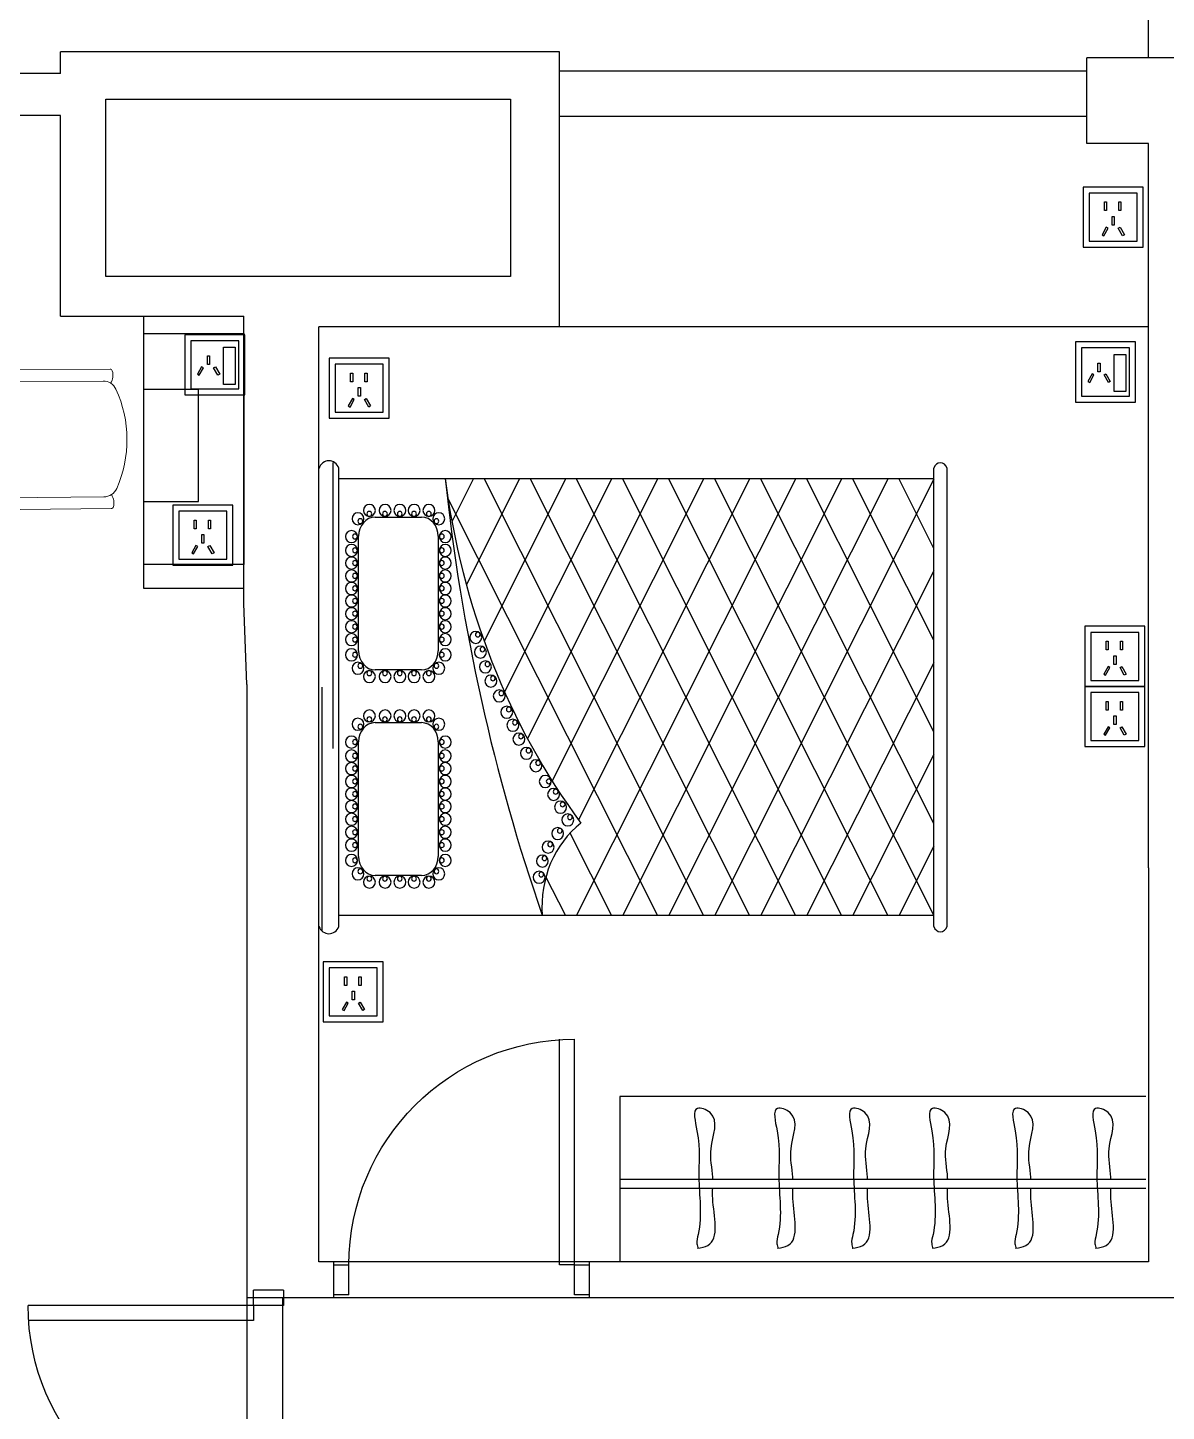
# Model space of a CAD drawing. Header units: millimetres. Extents: x -1666 to 220555, y -7114 to 28673.
# Drawn here: x 97055 to 100843, y 2548 to 7151 of the extents above; entities that cross this region are included whole.
import ezdxf

# ---------------------------------------------------------------- set-up
doc = ezdxf.new("R2010")
doc.units = ezdxf.units.MM
doc.header["$LTSCALE"] = 80
for name, color, linetype in [('DOOR', 1, 'Continuous'), ('家具', 7, 'Continuous'), ('家具布置', 9, 'Continuous'), ('造型', 7, 'Continuous')]:
    doc.layers.add(name, color=color, linetype=linetype)

# ---------------------------------------------------------------- blocks, each defined once
blk = doc.blocks.new('A$C641530A2')
at = {"color": 4}
for centre, radius in [((378.8, 828.1), 19.9), ((388, 835), 7.95), ((288.3, 762.7), 19.9), ((333.5, 794.4), 19.9), ((342.7, 801.3), 7.95), ((421.2, 804), 19.9), ((430.4, 810.9), 7.95), ((463.6, 780.9), 19.9), ((472.7, 787.8), 7.95), ((188.1, 732.8), 19.9), ((197.2, 739.7), 7.95), ((242, 743.4), 19.9), ((251.2, 750.3), 7.95), ((297.4, 769.5), 7.95), ((506.6, 753.2), 19.9), ((506.9, 764.6), 7.95), ((558.9, 722.2), 19.9), ((568.1, 729.1), 7.95), ((600.3, 690.5), 19.9), ((609.5, 697.3), 7.95), ((647.5, 665.5), 19.9), ((656.7, 672.3), 7.95), ((693.8, 645.3), 19.9), ((702.9, 652.1), 7.95), ((737.1, 625), 19.9), ((746.3, 631.9), 7.95), ((791.1, 600), 19.9), ((800.2, 606.9), 7.95), ((840.6, 572.1), 19.9), ((849.7, 579), 7.95), ((887.8, 553.8), 19.9), ((896.9, 560.7), 7.95), ((936.9, 537.2), 19.9), ((946.1, 544), 7.95), ((986, 521.8), 19.9), ((995.2, 528.6), 7.95), ((199.4, 398.9), 19.9), ((244.2, 420.4), 19.9), ((244.5, 409), 7.95), ((294.8, 420.4), 19.9), ((295.1, 409), 7.95), ((337.6, 420.4), 19.9), ((337.9, 409), 7.95), ((381, 420.4), 19.9), ((381.4, 409), 7.95), ((423.3, 420.4), 19.9), ((423.6, 409), 7.95), ((464.9, 420.4), 19.9), ((465.2, 409), 7.95), ((506.6, 420.4), 19.9), ((506.9, 409), 7.95), ((549.4, 420.4), 19.9), ((549.7, 409), 7.95), ((591.7, 420.4), 19.9), ((592, 409), 7.95), ((637.5, 420.4), 19.9), ((637.8, 409), 7.95), ((697.1, 398.9), 19.9), ((883.1, 398.9), 19.9), ((927.9, 420.4), 19.9), ((928.2, 409), 7.95), ((978.5, 420.4), 19.9), ((978.8, 409), 7.95), ((1021.3, 420.4), 19.9), ((1021.6, 409), 7.95), ((1064.7, 420.4), 19.9), ((1065.1, 409), 7.95), ((1107, 420.4), 19.9), ((1107.3, 409), 7.95), ((1148.6, 420.4), 19.9), ((1149, 409), 7.95), ((1190.3, 420.4), 19.9), ((1190.6, 409), 7.95), ((1233.1, 420.4), 19.9), ((1233.5, 409), 7.95), ((1275.4, 420.4), 19.9), ((1275.7, 409), 7.95), ((1321.2, 420.4), 19.9), ((1321.5, 409), 7.95), ((1380.8, 398.9), 19.9), ((171.8, 366), 19.9), ((183.2, 365.7), 7.95), ((207.7, 391), 7.95), ((688.8, 391), 7.95), ((724.7, 366), 19.9), ((713.3, 365.7), 7.95), ((855.5, 366), 19.9), ((866.9, 365.7), 7.95), ((891.4, 391), 7.95), ((1372.5, 391), 7.95), ((1408.4, 366), 19.9), ((1397, 365.7), 7.95), ((171.8, 316.8), 19.9), ((183.2, 316.4), 7.95), ((724.7, 316.8), 19.9), ((713.3, 316.4), 7.95), ((855.5, 316.8), 19.9), ((866.9, 316.4), 7.95), ((1408.4, 316.8), 19.9), ((1397, 316.4), 7.95), ((171.8, 269.3), 19.9), ((183.2, 269), 7.95), ((724.7, 269.3), 19.9), ((713.3, 269), 7.95), ((855.5, 269.3), 19.9), ((866.9, 269), 7.95), ((1408.4, 269.3), 19.9), ((1397, 269), 7.95), ((171.8, 220.1), 19.9), ((724.7, 220.1), 19.9), ((855.5, 220.1), 19.9), ((1408.4, 220.1), 19.9), ((171.8, 168.1), 19.9), ((183.2, 219.7), 7.95), ((724.7, 168.1), 19.9), ((713.3, 219.7), 7.95), ((855.5, 168.1), 19.9), ((866.9, 219.7), 7.95), ((1408.4, 168.1), 19.9), ((1397, 219.7), 7.95), ((183.2, 167.8), 7.95), ((199.4, 130), 19.9), ((207.7, 137.8), 7.95), ((697.1, 130), 19.9), ((688.8, 137.8), 7.95), ((713.3, 167.8), 7.95), ((866.9, 167.8), 7.95), ((883.1, 130), 19.9), ((891.4, 137.8), 7.95), ((1380.8, 130), 19.9), ((1372.5, 137.8), 7.95), ((1397, 167.8), 7.95), ((244.2, 108.4), 19.9), ((244.5, 119.9), 7.95), ((294.8, 108.4), 19.9), ((295.1, 119.9), 7.95), ((337.6, 108.4), 19.9), ((337.9, 119.9), 7.95), ((381, 108.4), 19.9), ((381.4, 119.9), 7.95), ((423.3, 108.4), 19.9), ((423.6, 119.9), 7.95), ((464.9, 108.4), 19.9), ((465.2, 119.9), 7.95), ((506.6, 108.4), 19.9), ((506.9, 119.9), 7.95), ((549.4, 108.4), 19.9), ((549.7, 119.9), 7.95), ((591.7, 108.4), 19.9), ((592, 119.9), 7.95), ((637.5, 108.4), 19.9), ((637.8, 119.9), 7.95), ((927.9, 108.4), 19.9), ((928.2, 119.9), 7.95), ((978.5, 108.4), 19.9), ((978.8, 119.9), 7.95), ((1021.3, 108.4), 19.9), ((1021.6, 119.9), 7.95), ((1064.7, 108.4), 19.9), ((1065.1, 119.9), 7.95), ((1107, 108.4), 19.9), ((1107.3, 119.9), 7.95), ((1148.6, 108.4), 19.9), ((1149, 119.9), 7.95), ((1190.3, 108.4), 19.9), ((1190.6, 119.9), 7.95), ((1233.1, 108.4), 19.9), ((1233.5, 119.9), 7.95), ((1275.4, 108.4), 19.9), ((1275.7, 119.9), 7.95), ((1321.2, 108.4), 19.9), ((1321.5, 119.9), 7.95)]:
    blk.add_circle(centre, radius, dxfattribs=at)
at = {"layer": '家具', "color": 4}
for p, q in [((24.1, 2090), (1549.3, 2090)), ((24.1, 2045.8), (1549.3, 2045.8)), ((1511.8, 2045.8), (59.4, 1316.2)), ((1206.8, 2045.8), (59.4, 1469.4)), ((901.7, 2045.8), (59.4, 1622.6)), ((596.7, 2045.8), (59.4, 1775.9)), ((291.7, 2045.8), (59.4, 1929.1)), ((61.6, 66.3), (61.6, 2045.8)), ((61.6, 2045.8), (1514, 1316.2)), ((366.6, 2045.8), (1514, 1469.4)), ((671.7, 2045.8), (1514, 1622.6)), ((976.7, 2045.8), (1514, 1775.9)), ((1281.7, 2045.8), (1514, 1929.1)), ((1514, 66.3), (1514, 2045.8)), ((1511.8, 1892.5), (59.4, 1163)), ((61.6, 1892.5), (1514, 1163)), ((1511.8, 1739.3), (59.4, 1009.7)), ((61.6, 1739.3), (1514, 1009.7)), ((1511.8, 1586.1), (59.4, 856.5)), ((61.6, 1586.1), (1514, 856.5)), ((61.6, 1432.9), (1514, 703.3)), ((1511.8, 1432.9), (379, 863.8)), ((61.6, 1279.6), (1514, 550.1)), ((1511.8, 1279.6), (508.7, 775.7)), ((61.6, 1126.4), (1449.4, 429.3)), ((1511.8, 1126.4), (650.1, 693.5)), ((61.6, 973.2), (335.2, 835.7)), ((1511.8, 973.2), (804.5, 617.9)), ((61.6, 820), (189.9, 755.5)), ((1511.8, 820), (973.9, 549.7)), ((1514, 667.8), (1161.1, 490.6)), ((1514, 514.6), (1370.7, 442.6)), ((638.9, 397.1), (257.6, 397.1)), ((1322.6, 397.1), (941.3, 397.1)), ((194, 341.8), (194, 187)), ((702.4, 187), (702.4, 341.8)), ((877.8, 341.8), (877.8, 187)), ((1386.1, 187), (1386.1, 341.8)), ((257.6, 131.7), (638.9, 131.7)), ((941.3, 131.7), (1322.6, 131.7)), ((24.1, 66.3), (1549.3, 66.3)), ((615.8, 47.9), (1568.1, 47.9)), ((9, 10.5), (820.9, 10.5)), ((24.1, 0), (1549.3, 0))]:
    blk.add_line(p, q, dxfattribs=at)
at = {"layer": '家具', "color": 4, "extrusion": (0, 0, -1)}
for centre, major_axis, start_param, end_param in [((34.1, 2067.9), (27.3, 0), 1.945669, 4.337516), ((1539.3, 2067.9), (27.3, 0), -1.195924, 1.195924), ((89.6, 1032.8), (-334.1, 0), 3.728039, 4.796284), ((1845.2, 2382.8), (-2279.9, 0), -1.425017, -0.865886), ((2214.6, 5439.5), (-5811.2, 0), -1.449949, -1.191271), ((257.6, 341.8), (63.5, 0), 3.141593, 4.712389), ((638.9, 341.8), (63.5, 0), -1.570796, 0), ((941.3, 341.8), (63.5, 0), 3.141593, 4.712389), ((1322.6, 341.8), (63.5, 0), -1.570796, 0), ((257.6, 187), (-63.5, 0), 4.712389, 6.283185), ((638.9, 187), (-63.5, 0), 3.141593, 4.712389), ((941.3, 187), (-63.5, 0), 4.712389, 6.283185), ((1322.6, 187), (-63.5, 0), 3.141593, 4.712389), ((42.2, 33.2), (-42.2, 0), -1.128282, 1.128282), ((1531.2, 33.2), (42.2, 0), -1.128282, 1.128282)]:
    blk.add_ellipse(centre, major_axis=major_axis, ratio=0.870069, start_param=start_param, end_param=end_param, dxfattribs=at)
blk = doc.blocks.new('A$C12720CCA')
at = {"color": 6}
for p, q in [((0, 550), (1750, 550)), ((1750, 550), (1750, 0)), ((1750, 275), (0, 275)), ((1750, 245), (0, 245))]:
    blk.add_line(p, q, dxfattribs=at)
for points, knots in [([(116.4, 275), (116.5, 277), (117.7, 309.5), (136.8, 380.7), (84.7, 486.4), (190.7, 526.4), (154.3, 390.2), (171.6, 277.7), (149, 143.5), (172.5, 64.6), (167.1, 49.1), (165.3, 43.7)], [256.949798, 256.949798, 256.949798, 256.949798, 263.372126, 359.428036, 478.655159, 522.640662, 597.66786, 752.004169, 941.88133, 973.527729, 990.309099, 990.309099, 990.309099, 990.309099]), ([(382.8, 275), (382.8, 277), (384, 309.5), (403.1, 380.7), (351, 486.4), (457, 526.4), (420.6, 390.2), (437.9, 277.7), (415.3, 143.5), (438.8, 64.6), (433.5, 49.1), (431.6, 43.7)], [256.949798, 256.949798, 256.949798, 256.949798, 263.372126, 359.428036, 478.655159, 522.640662, 597.66786, 752.004169, 941.88133, 973.527729, 990.309099, 990.309099, 990.309099, 990.309099]), ([(659.6, 275), (659.7, 277), (660.9, 309.5), (680, 380.7), (627.9, 486.4), (733.8, 526.4), (697.5, 390.2), (714.8, 277.7), (692.2, 143.5), (715.6, 64.6), (710.3, 49.1), (708.5, 43.7)], [256.949798, 256.949798, 256.949798, 256.949798, 263.372126, 359.428036, 478.655159, 522.640662, 597.66786, 752.004169, 941.88133, 973.527729, 990.309099, 990.309099, 990.309099, 990.309099]), ([(925.9, 275), (926, 277), (927.2, 309.5), (946.3, 380.7), (894.2, 486.4), (1000.2, 526.4), (963.8, 390.2), (981.1, 277.7), (958.5, 143.5), (981.9, 64.6), (976.6, 49.1), (974.8, 43.7)], [256.949798, 256.949798, 256.949798, 256.949798, 263.372126, 359.428036, 478.655159, 522.640662, 597.66786, 752.004169, 941.88133, 973.527729, 990.309099, 990.309099, 990.309099, 990.309099]), ([(1174.7, 275), (1174.8, 277), (1176, 309.5), (1195.1, 380.7), (1143, 486.4), (1249, 526.4), (1212.6, 390.2), (1229.9, 277.7), (1207.3, 143.5), (1230.7, 64.6), (1225.4, 49.1), (1223.6, 43.7)], [256.949798, 256.949798, 256.949798, 256.949798, 263.372126, 359.428036, 478.655159, 522.640662, 597.66786, 752.004169, 941.88133, 973.527729, 990.309099, 990.309099, 990.309099, 990.309099]), ([(1441.1, 275), (1441.1, 277), (1442.3, 309.5), (1461.4, 380.7), (1409.3, 486.4), (1515.3, 526.4), (1478.9, 390.2), (1496.2, 277.7), (1473.6, 143.5), (1497.1, 64.6), (1491.7, 49.1), (1489.9, 43.7)], [256.949798, 256.949798, 256.949798, 256.949798, 263.372126, 359.428036, 478.655159, 522.640662, 597.66786, 752.004169, 941.88133, 973.527729, 990.309099, 990.309099, 990.309099, 990.309099]), ([(167.5, 44.8), (154.8, 47.1), (87.2, 59.4), (118.4, 168.8), (117.1, 233.9), (116.8, 245)], [0, 0, 0, 0, 35.911014, 192.421107, 225.897258, 225.897258, 225.897258, 225.897258]), ([(433.8, 44.8), (421.2, 47.1), (353.6, 59.4), (384.7, 168.8), (383.4, 233.9), (383.1, 245)], [0, 0, 0, 0, 35.911014, 192.421107, 225.897258, 225.897258, 225.897258, 225.897258]), ([(710.6, 44.8), (698, 47.1), (630.4, 59.4), (661.5, 168.8), (660.2, 233.9), (660, 245)], [0, 0, 0, 0, 35.911014, 192.421107, 225.897258, 225.897258, 225.897258, 225.897258]), ([(976.9, 44.8), (964.3, 47.1), (896.7, 59.4), (927.8, 168.8), (926.6, 233.9), (926.3, 245)], [0, 0, 0, 0, 35.911014, 192.421107, 225.897258, 225.897258, 225.897258, 225.897258]), ([(1225.7, 44.8), (1213.1, 47.1), (1145.5, 59.4), (1176.6, 168.8), (1175.4, 233.9), (1175.1, 245)], [0, 0, 0, 0, 35.911014, 192.421107, 225.897258, 225.897258, 225.897258, 225.897258]), ([(1492.1, 44.8), (1479.4, 47.1), (1411.8, 59.4), (1443, 168.8), (1441.7, 233.9), (1441.4, 245)], [0, 0, 0, 0, 35.911014, 192.421107, 225.897258, 225.897258, 225.897258, 225.897258])]:
    blk.add_open_spline(points, degree=3, knots=knots, dxfattribs=at)
blk = doc.blocks.new('DR750')
at = {"layer": 'DOOR'}
for p, q in [((50, 0), (50, 750)), ((100, 0), (100, 750)), ((0, -100), (0, 0)), ((50, 0), (0, 0)), ((50, -100), (50, 0)), ((50, 0), (100, 0)), ((850, 0), (800, 0)), ((800, -100), (800, 0)), ((850, -100), (850, 0)), ((0, -100), (50, -100)), ((800, -100), (850, -100))]:
    blk.add_line(p, q, dxfattribs=at)
blk.add_arc((50, 0), 750, 0, 90, dxfattribs=at)
blk = doc.blocks.new('A$C539A6B3F')
at = {"layer": '家具布置', "lineweight": 9}
for p, q in [((400.1, 463.9), (98, 463.9)), ((376.5, 424.7), (45.6, 424.7)), ((376.5, 39.1), (45.6, 39.1)), ((400.1, 0), (98, 0))]:
    blk.add_line(p, q, dxfattribs=at)
for centre, radius, start, end in [((98, 456), 7.83, 90, 163.9855), ((400.1, 456), 7.83, 16.0145, 90), ((45.6, 377.7), 47, 90, 166.063), ((633.1, 231.9), 574, 160.3762, 199.6238), ((138.9, 444.3), 50.4, 163.9855, 202.8532), ((376.5, 377.7), 47, 24.149, 90), ((359.2, 444.3), 50.4, 327.6798, 16.0145), ((633.1, 231.9), 652.3, 166.063, 193.937), ((51.3, 231.9), 403.4, 335.851, 24.149), ((45.6, 86.1), 47, 193.937, 270), ((376.5, 86.1), 47, 270, 335.851), ((359.2, 19.6), 50.4, 343.9855, 32.3202), ((138.9, 19.6), 50.4, 157.1468, 196.0145), ((98, 7.8), 7.83, 196.0145, 270), ((400.1, 7.8), 7.83, 270, 343.9855)]:
    blk.add_arc(centre, radius, start, end, dxfattribs=at)

msp = doc.modelspace()

# ---------------------------------------------------------------- linework, layer by layer
at = {"color": 2, "true_color": 0xf1eb1f}
for p, q in [((100783.587, 7050.452), (100783.587, 8205.452)), ((98823.587, 7070.452), (97163.587, 7070.452)), ((97163.587, 6997.952), (97163.587, 7070.452)), ((98823.587, 7005.452), (98823.587, 7070.452)), ((100578.587, 6765.452), (100578.587, 7050.452)), ((101033.587, 7050.452), (100578.587, 7050.452)), ((97163.587, 6997.952), (94823.587, 6997.952)), ((100578.587, 7005.452), (98823.587, 7005.452)), ((97315.141, 6913.119), (98661.161, 6913.119)), ((97315.141, 6323.39), (97315.141, 6913.119)), ((98661.161, 6913.119), (98661.161, 6323.39)), ((97163.587, 6857.952), (94823.587, 6857.952)), ((97163.587, 6190.452), (97163.587, 6857.952)), ((100578.587, 6855.452), (98823.587, 6855.452)), ((98823.587, 6155.452), (98823.587, 6855.452)), ((100783.587, 6765.452), (100578.587, 6765.452)), ((100783.587, 4355.452), (100783.587, 6765.452)), ((98661.161, 6323.39), (97315.141, 6323.39)), ((97163.587, 6190.452), (97773.587, 6190.452)), ((97773.587, 5235.452), (97773.587, 6190.452)), ((98023.587, 3045.452), (98023.587, 6155.452)), ((100783.587, 6155.452), (98823.587, 6155.452)), ((97783.587, 4965.452), (97773.587, 5235.452)), ((97783.587, 4965.452), (97783.587, 2925.452)), ((100783.587, 4355.452), (100783.587, 3045.452)), ((98073.587, 3045.452), (98023.587, 3045.452)), ((100783.587, 3045.452), (98073.587, 3045.452)), ((98073.587, 2925.452), (98073.587, 3045.452)), ((98923.587, 2925.452), (98923.587, 3045.452)), ((97783.587, 2925.452), (97783.587, 1925.452)), ((97903.587, 1865.452), (97903.587, 2925.452)), ((98073.587, 2925.452), (98023.587, 2925.452)), ((101013.587, 2925.452), (98073.587, 2925.452))]:
    msp.add_line(p, q, dxfattribs=at)
at = {"color": 41, "true_color": 0xf4ee51}
for p, q in [((98823.587, 6855.452), (98823.587, 7070.452)), ((98823.587, 6155.452), (98023.587, 6155.452)), ((98073.587, 2925.452), (97783.587, 2925.452))]:
    msp.add_line(p, q, dxfattribs=at)
for p, q in [((97441.479, 6190.452), (97773.587, 6190.452)), ((97441.479, 5284.779), (97441.479, 6190.452)), ((97773.587, 5994.58), (97773.587, 6190.452)), ((97441.479, 5284.779), (97441.479, 5994.58)), ((97622.903, 5574.919), (97622.903, 5948.638)), ((97773.587, 5284.779), (97441.479, 5284.779)), ((97773.587, 5284.779), (97441.479, 5284.779))]:
    msp.add_line(p, q)
at = {"linetype": 'ByBlock'}
for p, q in [((97441.479, 5948.638), (97622.903, 5948.638)), ((97441.479, 5574.919), (97622.903, 5574.919))]:
    msp.add_line(p, q, dxfattribs=at)
at = {"color": 41, "true_color": 0xf4ee51}
for points in [[(100566.079, 6420.47), (100766.079, 6420.47), (100766.079, 6620.47), (100566.079, 6620.47)], [(100586.079, 6440.47), (100746.079, 6440.47), (100746.079, 6600.47), (100586.079, 6600.47)], [(100637.26, 6570.811), (100644.317, 6570.811), (100644.317, 6542.06), (100637.26, 6542.06)], [(100685.03, 6570.811), (100692.087, 6570.811), (100692.087, 6542.06), (100685.03, 6542.06)], [(100662.956, 6522.698), (100670.012, 6522.698), (100670.012, 6493.947), (100662.956, 6493.947)], [(100649.559, 6483.2), (100643.408, 6486.658), (100629.319, 6461.595), (100635.471, 6458.137)], [(100683.409, 6483.2), (100689.56, 6486.658), (100703.649, 6461.595), (100697.497, 6458.137)], [(97577.618, 5929.301), (97777.618, 5929.301), (97777.618, 6129.301), (97577.618, 6129.301)], [(97597.618, 5949.301), (97757.618, 5949.301), (97757.618, 6109.301), (97597.618, 6109.301)], [(97706.311, 6087.752), (97744.966, 6087.752), (97744.966, 5964.142), (97706.311, 5964.142)], [(100540.547, 5905.229), (100740.547, 5905.229), (100740.547, 6105.229), (100540.547, 6105.229)], [(100560.547, 5925.229), (100720.547, 5925.229), (100720.547, 6085.229), (100560.547, 6085.229)], [(97652.848, 6058.867), (97659.905, 6058.867), (97659.905, 6030.116), (97652.848, 6030.116)], [(98057.802, 5851.094), (98257.802, 5851.094), (98257.802, 6051.094), (98057.802, 6051.094)], [(98077.802, 5871.094), (98237.802, 5871.094), (98237.802, 6031.094), (98077.802, 6031.094)], [(100615.777, 6034.795), (100622.834, 6034.795), (100622.834, 6006.044), (100615.777, 6006.044)], [(100669.24, 6063.681), (100707.894, 6063.681), (100707.894, 5940.07), (100669.24, 5940.07)], [(97639.452, 6019.37), (97633.3, 6022.827), (97619.212, 5997.765), (97625.364, 5994.307)], [(97673.302, 6019.37), (97679.453, 6022.827), (97693.541, 5997.765), (97687.39, 5994.307)], [(98128.984, 6001.435), (98136.04, 6001.435), (98136.04, 5972.684), (98128.984, 5972.684)], [(98176.753, 6001.435), (98183.81, 6001.435), (98183.81, 5972.684), (98176.753, 5972.684)], [(100602.38, 5995.298), (100596.229, 5998.756), (100582.141, 5973.693), (100588.292, 5970.235)], [(100636.23, 5995.298), (100642.382, 5998.756), (100656.47, 5973.693), (100650.318, 5970.235)], [(98154.679, 5953.322), (98161.736, 5953.322), (98161.736, 5924.571), (98154.679, 5924.571)], [(98141.282, 5913.824), (98135.131, 5917.282), (98121.042, 5892.219), (98127.194, 5888.761)], [(98175.132, 5913.824), (98181.284, 5917.282), (98195.372, 5892.219), (98189.22, 5888.761)], [(97537.08, 5362.332), (97737.08, 5362.332), (97737.08, 5562.332), (97537.08, 5562.332)], [(97557.08, 5382.332), (97717.08, 5382.332), (97717.08, 5542.332), (97557.08, 5542.332)], [(97608.261, 5512.673), (97615.318, 5512.673), (97615.318, 5483.922), (97608.261, 5483.922)], [(97656.031, 5512.673), (97663.088, 5512.673), (97663.088, 5483.922), (97656.031, 5483.922)], [(97633.956, 5464.56), (97641.013, 5464.56), (97641.013, 5435.809), (97633.956, 5435.809)], [(97620.56, 5425.063), (97614.408, 5428.521), (97600.32, 5403.458), (97606.471, 5400)], [(97654.409, 5425.063), (97660.561, 5428.521), (97674.649, 5403.458), (97668.498, 5400)], [(100571.831, 4959.192), (100771.831, 4959.192), (100771.831, 5159.192), (100571.831, 5159.192)], [(100591.831, 4979.192), (100751.831, 4979.192), (100751.831, 5139.192), (100591.831, 5139.192)], [(100643.012, 5109.533), (100650.069, 5109.533), (100650.069, 5080.782), (100643.012, 5080.782)], [(100690.782, 5109.533), (100697.839, 5109.533), (100697.839, 5080.782), (100690.782, 5080.782)], [(100655.311, 5021.922), (100649.16, 5025.38), (100635.071, 5000.317), (100641.223, 4996.859)], [(100668.708, 5061.42), (100675.764, 5061.42), (100675.764, 5032.669), (100668.708, 5032.669)], [(100689.161, 5021.922), (100695.312, 5025.38), (100709.401, 5000.317), (100703.249, 4996.859)], [(100571.831, 4759.192), (100771.831, 4759.192), (100771.831, 4959.192), (100571.831, 4959.192)], [(100591.831, 4779.192), (100751.831, 4779.192), (100751.831, 4939.192), (100591.831, 4939.192)], [(100643.012, 4909.533), (100650.069, 4909.533), (100650.069, 4880.782), (100643.012, 4880.782)], [(100690.782, 4909.533), (100697.839, 4909.533), (100697.839, 4880.782), (100690.782, 4880.782)], [(100668.708, 4861.42), (100675.764, 4861.42), (100675.764, 4832.669), (100668.708, 4832.669)], [(100655.311, 4821.922), (100649.16, 4825.38), (100635.071, 4800.317), (100641.223, 4796.859)], [(100689.161, 4821.922), (100695.312, 4825.38), (100709.401, 4800.317), (100703.249, 4796.859)], [(98037.852, 3843.242), (98237.852, 3843.242), (98237.852, 4043.242), (98037.852, 4043.242)], [(98057.852, 3863.242), (98217.852, 3863.242), (98217.852, 4023.242), (98057.852, 4023.242)], [(98109.033, 3993.584), (98116.09, 3993.584), (98116.09, 3964.832), (98109.033, 3964.832)], [(98156.803, 3993.584), (98163.86, 3993.584), (98163.86, 3964.832), (98156.803, 3964.832)], [(98134.728, 3945.471), (98141.785, 3945.471), (98141.785, 3916.719), (98134.728, 3916.719)], [(98121.332, 3905.973), (98115.18, 3909.431), (98101.092, 3884.368), (98107.244, 3880.91)], [(98155.181, 3905.973), (98161.333, 3909.431), (98175.421, 3884.368), (98169.27, 3880.91)]]:
    msp.add_lwpolyline(points, close=True, dxfattribs=at)
at = {"color": 251}
msp.add_lwpolyline([(97441.479, 6132.87), (97773.587, 6132.87), (97773.587, 5364.779), (97441.479, 5364.779)], close=True, dxfattribs=at)

# ---------------------------------------------------------------- block references
at = {"color": 4, "xscale": -1, "rotation": 270}
msp.add_blockref('A$C641530A2', (98023.587, 4136.457), dxfattribs=at)
at = {"xscale": -1}
msp.add_blockref('A$C12720CCA', (100775.301, 3045.452), dxfattribs=at)
at = {"layer": 'DOOR', "xscale": -1}
msp.add_blockref('DR750', (98923.587, 3035.452), dxfattribs=at)
at = {"layer": 'DOOR', "xscale": -1, "rotation": 90}
msp.add_blockref('DR750', (97806.087, 2950.452), dxfattribs=at)
at = {"layer": '造型', "rotation": 0.4480624234417023}
msp.add_blockref('A$C539A6B3F', (96932.119, 5547.591), dxfattribs=at)

doc.saveas('drawing.dxf')
